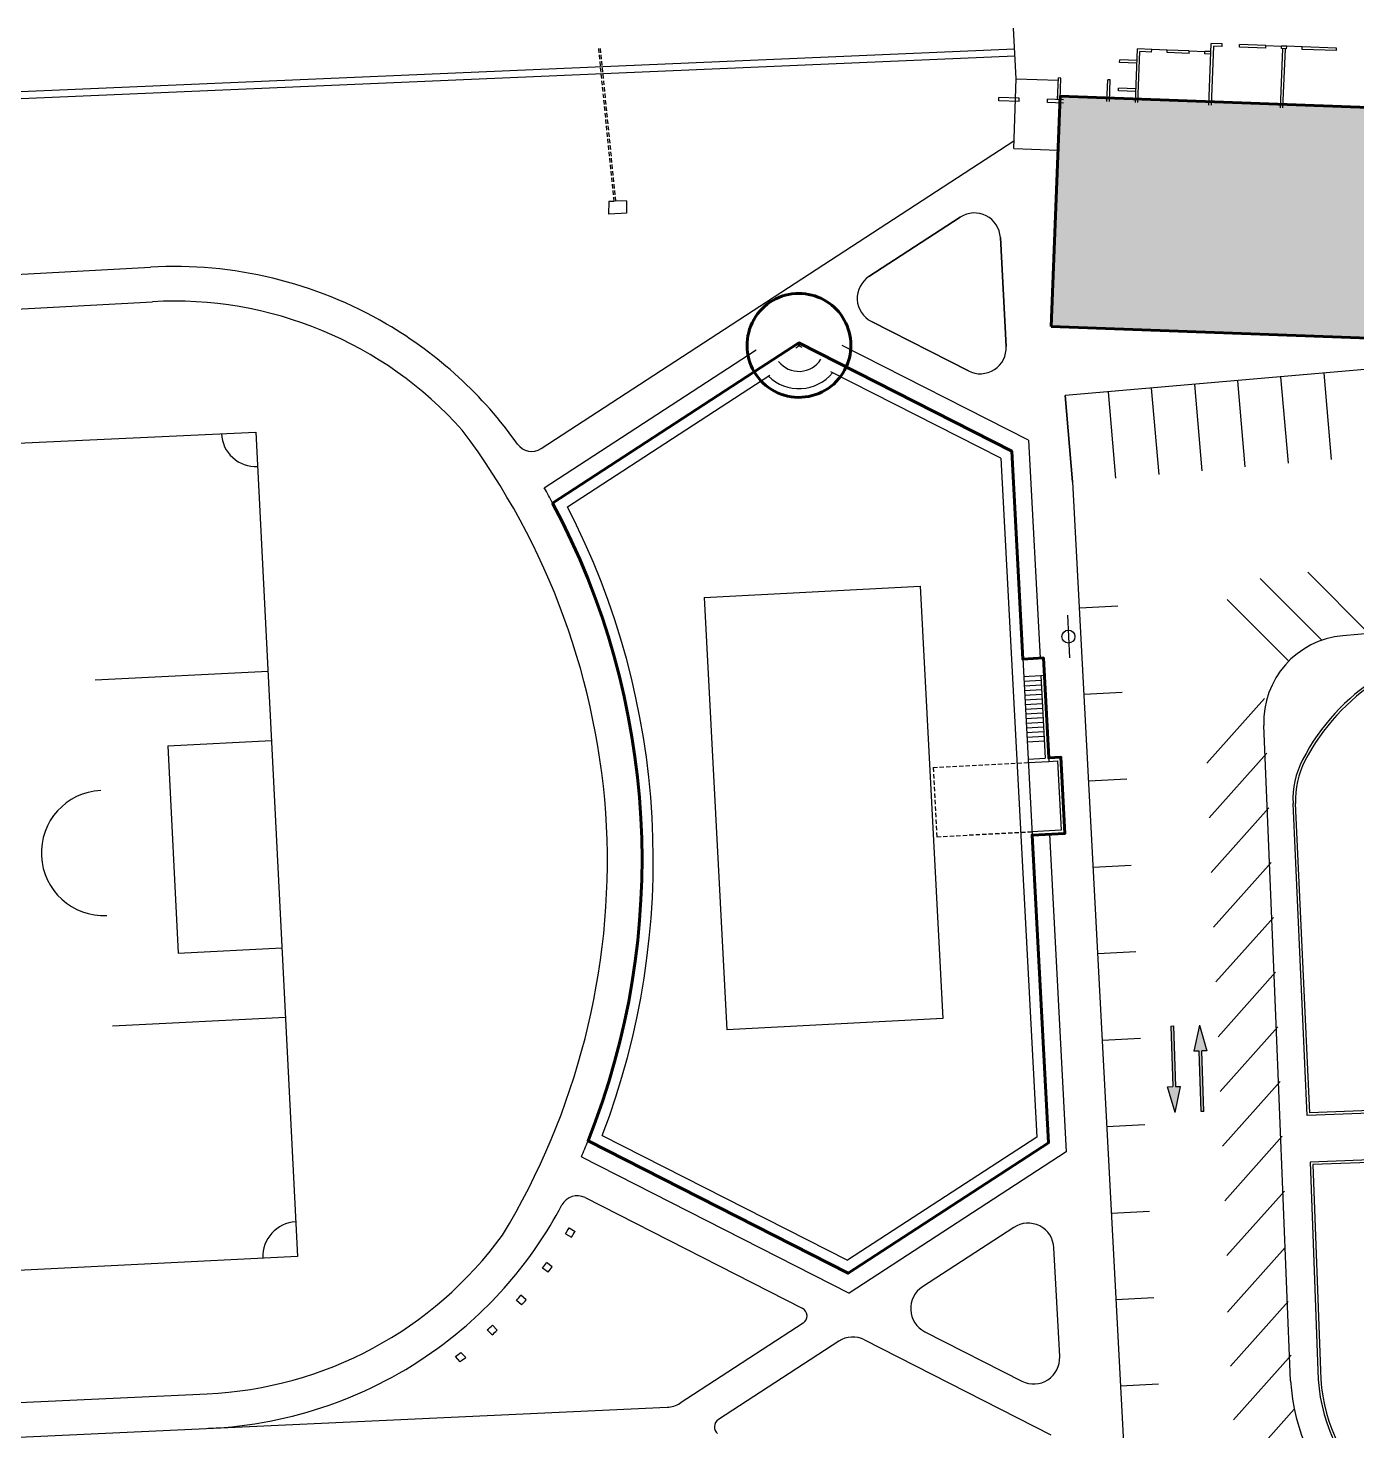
# Model space of a CAD drawing. Header units: millimetres. Extents: x 34038 to 35840, y 10511 to 10922.
# Drawn here: x 35472.3 to 35549.1, y 10798.8 to 10879.8 of the extents above; entities that cross this region are included whole.
import ezdxf

# ---------------------------------------------------------------- set-up
doc = ezdxf.new("R2010")
doc.units = ezdxf.units.MM
doc.linetypes.add('HIDDEN', pattern=[0.375, 0.25, -0.125])
for name, color, linetype in [('GUIA', 7, 'Continuous'), ('MANTER', 150, 'Continuous'), ('PAREDE', 4, 'Continuous'), ('PINTURA BRANCA', 7, 'Continuous'), ('piso2', 2, 'Continuous')]:
    doc.layers.add(name, color=color, linetype=linetype)
doc.layers.add('PROJEÇÃO DAS EDIFICAÇÕES', color=4, linetype='Continuous', lineweight=60)

# ---------------------------------------------------------------- blocks, each defined once
blk = doc.blocks.new('POST')
at = {"color": 7}
blk.add_line((-4.93, 0), (4.93, 0), dxfattribs=at)
blk.add_circle((0, 0), 1.5, dxfattribs=at)

msp = doc.modelspace()

# ---------------------------------------------------------------- hatches: boundary and pattern name
for points in [[(35538.541, 10817.157), (35538.115, 10818.643), (35538.414, 10818.654), (35538.295, 10822.152), (35538.445, 10822.157), (35538.564, 10818.659), (35538.864, 10818.669)], [(35539.957, 10822.208), (35540.383, 10820.722), (35540.083, 10820.712), (35540.203, 10817.214), (35540.053, 10817.209), (35539.933, 10820.707), (35539.634, 10820.696)]]:
    msp.add_hatch(color=256).paths.add_polyline_path(points)
at = {"layer": 'MANTER'}
h = msp.add_hatch(color=170, dxfattribs=at)
h.dxf.hatch_style = 1
h.paths.add_polyline_path([(35561.789, 10874.759), (35531.912, 10875.848), (35531.383, 10862.546), (35561.261, 10861.457)])

# ---------------------------------------------------------------- linework, layer by layer
for p, q in [((35529.369, 10876.854), (35529.204, 10879.783)), ((35434.267, 10874.506), (35529.272, 10878.585)), ((35434.284, 10874.106), (35529.294, 10878.185)), ((35529.369, 10876.854), (35531.798, 10876.766)), ((35501.916, 10855.498), (35529.239, 10873.264)), ((35529.223, 10872.827), (35531.788, 10872.733)), ((35505.83, 10869.761), (35505.816, 10869.044)), ((35506.14, 10869.775), (35505.83, 10869.761)), ((35506.86, 10869.808), (35506.24, 10869.78)), ((35506.86, 10869.808), (35506.846, 10869.09)), ((35506.538, 10869.076), (35505.816, 10869.044)), ((35506.846, 10869.09), (35506.538, 10869.076)), ((35520.861, 10865.431), (35526.138, 10868.863)), ((35528.454, 10867.685), (35528.787, 10861.399)), ((35412.842, 10862.357), (35479.346, 10865.975)), ((35412.951, 10860.36), (35479.459, 10863.978)), ((35526.609, 10859.983), (35520.999, 10862.837)), ((35502.102, 10853.234), (35514.342, 10861.193)), ((35530.076, 10855.975), (35519.304, 10861.455)), ((35530.076, 10855.975), (35530.742, 10843.395)), ((35531.281, 10833.229), (35532.253, 10814.878)), ((35538.295, 10822.152), (35538.445, 10822.157)), ((35538.295, 10822.152), (35538.414, 10818.654)), ((35538.445, 10822.157), (35538.564, 10818.659)), ((35539.957, 10822.208), (35539.634, 10820.696)), ((35539.957, 10822.208), (35540.383, 10820.722)), ((35539.933, 10820.707), (35539.634, 10820.696)), ((35540.053, 10817.209), (35539.933, 10820.707)), ((35540.383, 10820.722), (35540.083, 10820.712)), ((35540.203, 10817.214), (35540.083, 10820.712)), ((35538.115, 10818.643), (35538.414, 10818.654)), ((35538.541, 10817.157), (35538.115, 10818.643)), ((35538.541, 10817.157), (35538.864, 10818.669)), ((35538.564, 10818.659), (35538.864, 10818.669)), ((35540.203, 10817.214), (35540.053, 10817.209)), ((35504.247, 10814.596), (35519.716, 10806.726)), ((35532.253, 10814.878), (35519.716, 10806.726)), ((35503.533, 10810.496), (35503.879, 10810.295)), ((35503.33, 10810.152), (35503.676, 10809.951)), ((35502.326, 10807.93), (35502, 10808.163)), ((35502.561, 10808.254), (35502.236, 10808.487)), ((35501.056, 10806.346), (35500.754, 10806.608)), ((35500.791, 10806.046), (35500.489, 10806.309)), ((35499.377, 10804.589), (35499.101, 10804.879)), ((35517.054, 10804.995), (35509.948, 10800.374)), ((35499.085, 10804.315), (35498.809, 10804.605)), ((35497.562, 10803.015), (35497.285, 10803.306)), ((35497.244, 10802.769), (35496.967, 10803.06)), ((35416.082, 10797.87), (35482.618, 10800.918)), ((35401.978, 10795.222), (35509.199, 10800.134))]:
    msp.add_line(p, q)
at = {"color": 2}
for p, q in [((35529.369, 10876.854), (35529.204, 10879.783)), ((35520.861, 10865.431), (35526.138, 10868.863)), ((35526.138, 10868.863), (35520.861, 10865.431)), ((35528.454, 10867.685), (35528.787, 10861.399)), ((35528.787, 10861.399), (35528.454, 10867.685)), ((35526.609, 10859.983), (35520.999, 10862.837)), ((35520.999, 10862.837), (35526.609, 10859.983)), ((35502.585, 10852.355), (35516.557, 10861.44)), ((35529.108, 10855.345), (35517.076, 10861.467)), ((35528.479, 10854.936), (35518.665, 10859.929)), ((35503.436, 10852.133), (35515.139, 10859.742)), ((35529.108, 10855.345), (35531.224, 10815.401)), ((35528.479, 10854.936), (35530.555, 10815.742)), ((35511.329, 10846.893), (35523.811, 10847.554)), ((35511.329, 10846.893), (35523.811, 10847.554)), ((35523.811, 10847.554), (35525.134, 10822.589)), ((35523.811, 10847.554), (35525.134, 10822.589)), ((35511.329, 10846.893), (35512.652, 10821.928)), ((35530.795, 10842.396), (35531.048, 10837.623)), ((35530.995, 10842.407), (35531.258, 10837.434)), ((35531.258, 10837.434), (35531.758, 10837.46)), ((35531.758, 10837.46), (35531.969, 10833.466)), ((35531.969, 10833.466), (35530.272, 10833.376)), ((35525.134, 10822.589), (35512.652, 10821.928)), ((35525.134, 10822.589), (35512.652, 10821.928)), ((35504.63, 10815.523), (35519.655, 10807.879)), ((35505.45, 10815.835), (35519.615, 10808.628)), ((35530.555, 10815.742), (35519.615, 10808.628)), ((35531.224, 10815.401), (35519.655, 10807.879))]:
    msp.add_line(p, q, dxfattribs=at)
at = {"linetype": 'HIDDEN'}
for p, q in [((35506.14, 10869.775), (35505.24, 10878.654)), ((35506.24, 10869.78), (35505.34, 10878.659))]:
    msp.add_line(p, q, dxfattribs=at)
at = {"color": 7}
for p, q in [((35529.223, 10872.827), (35529.369, 10876.854)), ((35516.881, 10861.424), (35516.751, 10861.49)), ((35516.755, 10861.417), (35516.878, 10861.497)), ((35530.942, 10843.406), (35530.995, 10842.407)), ((35476.152, 10842.135), (35486.14, 10842.638)), ((35480.348, 10838.342), (35486.341, 10838.643)), ((35480.348, 10838.342), (35480.952, 10826.357)), ((35546.185, 10816.987), (35545.359, 10834.998)), ((35546.328, 10817.142), (35545.509, 10835.005)), ((35480.952, 10826.357), (35486.944, 10826.659)), ((35477.158, 10822.161), (35487.145, 10822.664)), ((35572.736, 10817.958), (35546.185, 10816.987)), ((35572.578, 10818.102), (35546.328, 10817.142)), ((35572.884, 10815.265), (35546.355, 10814.294)), ((35572.742, 10815.109), (35546.51, 10814.15)), ((35546.355, 10814.294), (35546.795, 10802.255)), ((35546.51, 10814.15), (35546.945, 10802.261)), ((35504.462, 10812.243), (35517.008, 10805.859)), ((35529.229, 10810.526), (35523.952, 10807.095)), ((35529.229, 10810.526), (35523.952, 10807.095)), ((35531.878, 10803.062), (35531.545, 10809.348)), ((35531.878, 10803.062), (35531.545, 10809.348)), ((35520.61, 10804.027), (35531.366, 10798.554)), ((35524.09, 10804.5), (35529.7, 10801.646)), ((35524.09, 10804.5), (35529.7, 10801.646)), ((35519.112, 10803.947), (35512.159, 10799.426))]:
    msp.add_line(p, q, dxfattribs=at)
at = {"color": 3}
for p, q in [((35516.557, 10861.44), (35516.808, 10861.603)), ((35517.076, 10861.467), (35516.808, 10861.603)), ((35516.639, 10861.314), (35516.817, 10861.43)), ((35517.008, 10861.334), (35516.817, 10861.43))]:
    msp.add_line(p, q, dxfattribs=at)
at = {"linetype": 'Continuous'}
for p, q in [((35529.744, 10843.342), (35530.942, 10843.406)), ((35529.811, 10842.074), (35530.81, 10842.127)), ((35529.825, 10841.804), (35530.824, 10841.857)), ((35529.839, 10841.535), (35530.838, 10841.588)), ((35529.854, 10841.265), (35530.852, 10841.318)), ((35529.868, 10840.995), (35530.867, 10841.048)), ((35529.882, 10840.726), (35530.881, 10840.779)), ((35529.897, 10840.456), (35530.895, 10840.509)), ((35529.911, 10840.186), (35530.91, 10840.239)), ((35529.925, 10839.917), (35530.924, 10839.97)), ((35529.939, 10839.647), (35530.938, 10839.7)), ((35529.954, 10839.378), (35530.952, 10839.431)), ((35529.968, 10839.108), (35530.967, 10839.161)), ((35529.982, 10838.838), (35530.981, 10838.891)), ((35529.997, 10838.569), (35530.995, 10838.622))]:
    msp.add_line(p, q, dxfattribs=at)
at = {"color": 7, "linetype": 'Continuous'}
msp.add_line((35529.797, 10842.343), (35530.795, 10842.396), dxfattribs=at)
at = {"color": 2, "linetype": 'Continuous'}
for p, q in [((35530.795, 10842.396), (35530.995, 10842.407)), ((35530.05, 10837.57), (35531.048, 10837.623)), ((35530.06, 10837.37), (35531.258, 10837.434)), ((35531.248, 10837.634), (35531.947, 10837.671)), ((35531.947, 10837.671), (35532.18, 10833.277)), ((35530.282, 10833.176), (35532.18, 10833.277))]:
    msp.add_line(p, q, dxfattribs=at)
at = {"color": 2, "linetype": 'HIDDEN'}
for p, q in [((35524.567, 10837.079), (35530.06, 10837.37)), ((35524.567, 10837.079), (35524.778, 10833.085)), ((35524.778, 10833.085), (35530.272, 10833.376))]:
    msp.add_line(p, q, dxfattribs=at)
at = {"color": 7}
msp.add_lwpolyline([(35485.444, 10856.455), (35487.841, 10808.847), (35408.993, 10804.896), (35406.605, 10852.816)], close=True, dxfattribs=at)
at = {"color": 2, "linetype": 'HIDDEN'}
msp.add_circle((35516.816, 10861.457), 3, dxfattribs=at)
at = {"color": 2}
for centre, radius, start, end in [((35526.956, 10867.605), 1.5, 3.0329, 123.0329), ((35526.956, 10867.605), 1.5, 3.0329, 123.0329), ((35521.679, 10864.174), 1.5, 123.0329, 243.0329), ((35527.289, 10861.32), 1.5, 243.0329, 3.0329), ((35464.019, 10831.741), 43.73, 338.23164, 28.12543), ((35464.019, 10831.741), 44.38, 338.99842, 27.35476)]:
    msp.add_arc(centre, radius, start, end, dxfattribs=at)
for centre, radius, start, end in [((35526.956, 10867.605), 1.5, 3.0329, 123.0329), ((35480.719, 10841.703), 24.311, 59.67477, 93.23901), ((35521.679, 10864.174), 1.5, 123.0329, 243.0329), ((35480.719, 10841.703), 22.311, 41.7676, 93.23901), ((35480.719, 10841.703), 24.311, 35.32199, 59.67477), ((35527.289, 10861.32), 1.5, 243.0329, 3.0329), ((35516.816, 10861.457), 2.5, 225.10837, 320.95743), ((35516.816, 10861.457), 1.5, 218.48898, 327.57682), ((35501.371, 10856.337), 1, 215.32199, 303.0329), ((35504.008, 10811.352), 1, 63.0329, 152.06782), ((35481.646, 10823.208), 24.311, 306.062, 332.06782), ((35481.646, 10823.208), 25.311, 328.94731, 329.85281), ((35481.646, 10823.208), 22.311, 272.49776, 323.96916), ((35481.646, 10823.208), 25.711, 328.96139, 329.85281), ((35481.646, 10823.208), 25.311, 323.53006, 324.43556), ((35481.646, 10823.208), 25.711, 323.54415, 324.43556), ((35481.646, 10823.208), 25.311, 318.11281, 319.01831), ((35524.77, 10805.837), 1.5, 123.0329, 243.0329), ((35481.646, 10823.208), 25.711, 318.1269, 319.01831), ((35516.781, 10805.414), 0.5, 303.0329, 63.0329), ((35481.646, 10823.208), 25.311, 312.69557, 313.60107), ((35481.646, 10823.208), 25.711, 312.70965, 313.60107), ((35481.646, 10823.208), 24.311, 272.49776, 306.062), ((35481.646, 10823.208), 25.311, 307.24984, 308.16012), ((35481.646, 10823.208), 25.711, 307.34904, 308.24502), ((35509.131, 10801.632), 1.5, 272.6229, 303.0329), ((35512.432, 10799.007), 0.5, 123.0329, 231.00175)]:
    msp.add_arc(centre, radius, start, end)
at = {"color": 7}
for centre, radius, start, end in [((35485.444, 10856.455), 2, 182.64266, 272.88282), ((35464.033, 10831.451), 41.73, 3.0675, 37.00007), ((35464.019, 10831.741), 43.73, 28.12543, 29.43931), ((35556.63, 10832.069), 12.024, 91.26181, 153.00466), ((35556.63, 10832.069), 11.874, 91.23857, 153.00466), ((35550.354, 10835.227), 5, 152.60524, 182.62326), ((35550.354, 10835.227), 4.85, 152.60524, 182.62326), ((35476.655, 10832.148), 3.612, 92.88282, 272.88282), ((35464.019, 10831.741), 41.73, 328.7367, 2.66926), ((35464.019, 10831.741), 43.73, 336.91725, 338.23164), ((35487.841, 10808.847), 2, 92.88282, 182.86838), ((35530.047, 10809.268), 1.5, 3.0329, 123.0329), ((35519.93, 10802.69), 1.5, 63.0329, 123.0329), ((35530.38, 10802.983), 1.5, 243.0329, 3.0329), ((35556.849, 10802.375), 11.652, 183.46936, 225.60828), ((35556.885, 10802.416), 10.092, 180.9124, 273.70811), ((35556.885, 10802.416), 9.942, 180.9124, 272.29836)]:
    msp.add_arc(centre, radius, start, end, dxfattribs=at)
at = {"layer": 'GUIA', "linetype": 'Continuous'}
for p, q in [((35559.584, 10860.931), (35532.187, 10858.557)), ((35532.619, 10853.576), (35532.187, 10858.557)), ((35575.427, 10847.046), (35548.239, 10844.691)), ((35544.396, 10821.82), (35543.675, 10839.506)), ((35545.218, 10801.67), (35544.358, 10822.764))]:
    msp.add_line(p, q, dxfattribs=at)
at = {"layer": 'GUIA'}
msp.add_line((35532.619, 10853.576), (35535.649, 10796.375), dxfattribs=at)
at = {"layer": 'GUIA', "linetype": 'Continuous'}
msp.add_arc((35548.671, 10839.71), 5, 94.95167, 182.33429, dxfattribs=at)
at = {"layer": 'MANTER'}
msp.add_lwpolyline([(35531.383, 10862.546), (35531.912, 10875.848), (35561.789, 10874.759), (35561.261, 10861.457), (35531.383, 10862.546)], dxfattribs=at)
at = {"layer": 'PAREDE'}
for p, q in [((35536.251, 10875.485), (35536.373, 10878.577)), ((35537.193, 10878.548), (35536.373, 10878.577)), ((35537.187, 10878.398), (35537.193, 10878.548)), ((35538.086, 10878.365), (35538.092, 10878.515)), ((35539.361, 10878.469), (35538.092, 10878.515)), ((35540.498, 10875.335), (35540.639, 10878.892)), ((35541.269, 10878.869), (35540.639, 10878.892)), ((35540.648, 10875.33), (35540.783, 10878.737)), ((35541.263, 10878.719), (35540.783, 10878.737)), ((35541.263, 10878.719), (35541.269, 10878.869)), ((35542.262, 10878.683), (35542.268, 10878.833)), ((35543.791, 10878.627), (35542.262, 10878.683)), ((35543.797, 10878.777), (35542.268, 10878.833)), ((35543.791, 10878.627), (35543.797, 10878.777)), ((35544.63, 10875.184), (35544.766, 10878.592)), ((35544.691, 10878.595), (35544.697, 10878.744)), ((35544.99, 10878.584), (35544.691, 10878.595)), ((35544.996, 10878.733), (35544.697, 10878.744)), ((35544.78, 10875.179), (35544.916, 10878.586)), ((35544.99, 10878.584), (35544.996, 10878.733)), ((35545.89, 10878.551), (35545.896, 10878.701)), ((35547.869, 10878.479), (35545.89, 10878.551)), ((35547.875, 10878.629), (35545.896, 10878.701)), ((35547.869, 10878.479), (35547.875, 10878.629)), ((35535.342, 10877.794), (35535.347, 10877.944)), ((35536.341, 10877.758), (35535.342, 10877.794)), ((35536.347, 10877.908), (35535.347, 10877.944)), ((35536.4, 10875.479), (35536.517, 10878.422)), ((35537.187, 10878.398), (35536.517, 10878.422)), ((35539.355, 10878.319), (35538.086, 10878.365)), ((35539.355, 10878.319), (35539.361, 10878.469)), ((35540.255, 10878.286), (35540.261, 10878.436)), ((35540.615, 10878.273), (35540.255, 10878.286)), ((35540.621, 10878.423), (35540.261, 10878.436)), ((35531.754, 10875.654), (35531.803, 10876.903)), ((35531.953, 10876.897), (35531.803, 10876.903)), ((35531.904, 10875.648), (35531.953, 10876.897)), ((35534.602, 10875.55), (35534.652, 10876.8)), ((35534.801, 10876.794), (35534.651, 10876.799)), ((35534.752, 10875.544), (35534.801, 10876.794)), ((35535.276, 10876.156), (35535.282, 10876.306)), ((35536.276, 10876.119), (35535.276, 10876.156)), ((35536.281, 10876.269), (35535.282, 10876.306)), ((35528.358, 10875.576), (35528.366, 10875.776)), ((35529.537, 10875.534), (35528.358, 10875.576)), ((35529.545, 10875.734), (35528.366, 10875.776)), ((35529.537, 10875.534), (35529.545, 10875.734)), ((35531.166, 10875.475), (35531.174, 10875.675)), ((35532.096, 10875.441), (35531.166, 10875.475)), ((35532.104, 10875.641), (35531.174, 10875.675))]:
    msp.add_line(p, q, dxfattribs=at)
at = {"layer": 'PINTURA BRANCA'}
for p, q in [((35539.659, 10859.204), (35540.091, 10854.223)), ((35542.15, 10859.42), (35542.581, 10854.439)), ((35544.64, 10859.636), (35545.072, 10854.655)), ((35547.131, 10859.852), (35547.563, 10854.87)), ((35532.187, 10858.557), (35532.619, 10853.576)), ((35534.678, 10858.773), (35535.109, 10853.791)), ((35537.168, 10858.989), (35537.6, 10854.007)), ((35543.466, 10847.992), (35547.026, 10844.431)), ((35546.212, 10848.357), (35549.747, 10844.821)), ((35546.212, 10848.357), (35549.747, 10844.821)), ((35533.036, 10846.306), (35535.233, 10846.421)), ((35541.558, 10846.789), (35545.119, 10843.228)), ((35533.297, 10841.313), (35535.494, 10841.428)), ((35543.71, 10841.068), (35540.382, 10837.337)), ((35543.839, 10837.908), (35540.511, 10834.177)), ((35533.559, 10836.32), (35535.756, 10836.435)), ((35543.968, 10834.747), (35540.639, 10831.016)), ((35544.096, 10831.587), (35540.768, 10827.856)), ((35533.82, 10831.327), (35536.017, 10831.442)), ((35544.225, 10828.426), (35540.897, 10824.695)), ((35534.081, 10826.334), (35536.278, 10826.449)), ((35544.354, 10825.266), (35541.026, 10821.534)), ((35544.483, 10822.105), (35541.155, 10818.374)), ((35534.343, 10821.34), (35536.54, 10821.455)), ((35544.612, 10818.945), (35541.284, 10815.213)), ((35534.604, 10816.347), (35536.801, 10816.462)), ((35544.741, 10815.784), (35541.412, 10812.053)), ((35544.869, 10812.624), (35541.541, 10808.892)), ((35534.865, 10811.354), (35537.062, 10811.469)), ((35544.901, 10809.354), (35541.573, 10805.623)), ((35535.127, 10806.361), (35537.324, 10806.476)), ((35545.079, 10806.248), (35541.75, 10802.517)), ((35545.256, 10803.142), (35541.928, 10799.411)), ((35545.256, 10803.142), (35541.928, 10799.411)), ((35545.256, 10803.142), (35541.928, 10799.411)), ((35535.388, 10801.368), (35537.585, 10801.483)), ((35545.433, 10800.036), (35542.105, 10796.305))]:
    msp.add_line(p, q, dxfattribs=at)
at = {"layer": 'piso2'}
for p, q in [((35538.092, 10878.515), (35537.193, 10878.548)), ((35543.797, 10878.777), (35544.697, 10878.744)), ((35545.896, 10878.701), (35544.996, 10878.733)), ((35539.361, 10878.469), (35540.261, 10878.436))]:
    msp.add_line(p, q, dxfattribs=at)
at = {"layer": 'PROJEÇÃO DAS EDIFICAÇÕES'}
msp.add_lwpolyline([(35531.383, 10862.546), (35531.912, 10875.848), (35561.789, 10874.759), (35561.261, 10861.457), (35531.383, 10862.546)], dxfattribs=at)
at = {"layer": 'PROJEÇÃO DAS EDIFICAÇÕES', "color": 4}
for points in [[(35514.234, 10859.929, -0.580021), (35516.808, 10864.457, -0.546855), (35519.545, 10860.211, -0.605935), (35514.234, 10859.929, -0.1878)], [(35502.585, 10852.355), (35514.234, 10859.929), (35516.808, 10861.603), (35529.108, 10855.345), (35529.744, 10843.342), (35530.942, 10843.406), (35531.248, 10837.634), (35531.947, 10837.671), (35532.18, 10833.277), (35530.282, 10833.176), (35531.224, 10815.401), (35519.655, 10807.879), (35504.63, 10815.523, 0.221209), (35502.585, 10852.355, -3.173326)]]:
    msp.add_lwpolyline(points, format="xyb", dxfattribs=at)

# ---------------------------------------------------------------- block references
at = {"xscale": 0.25, "yscale": 0.25, "zscale": 0.25, "rotation": 272.4791497163263}
msp.add_blockref('POST', (35532.384, 10844.641), dxfattribs=at)

doc.saveas('drawing.dxf')
